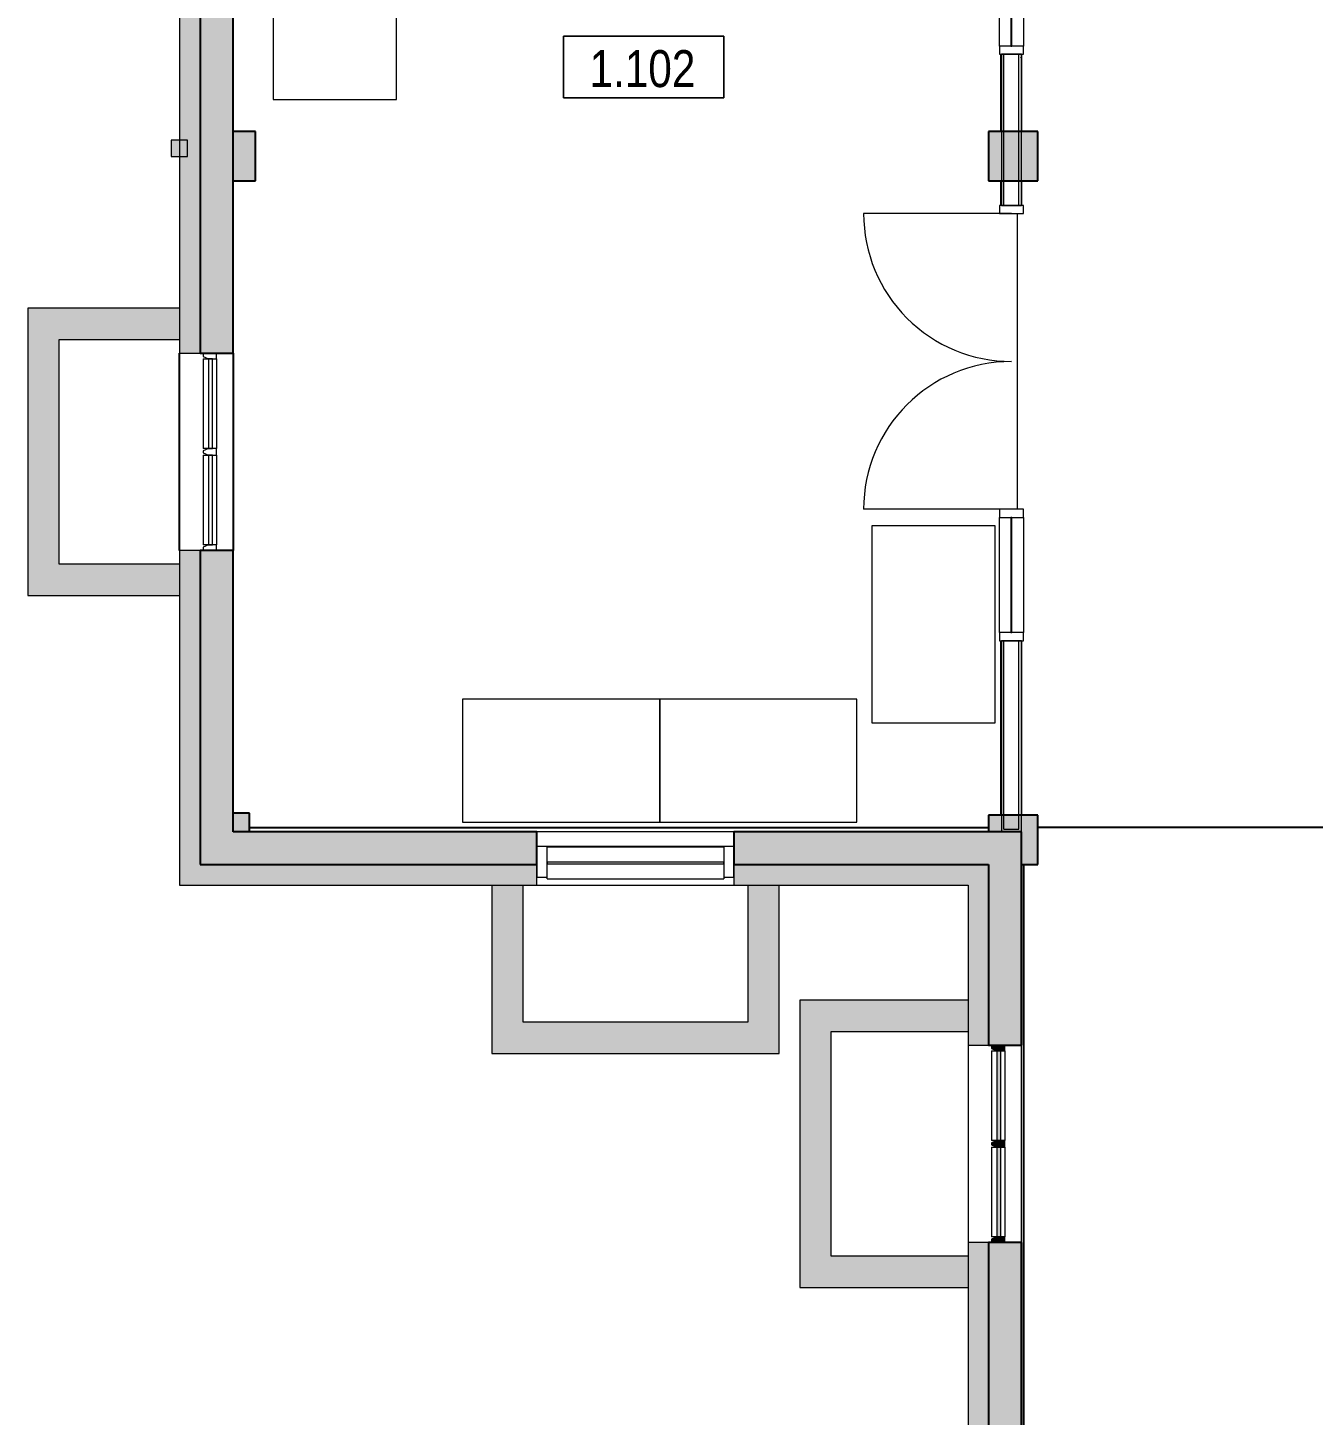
# Model space of a CAD drawing. Header units: inches. Extents: x -3640 to -1418, y -3630 to 137.
# Drawn here: x -3379.4 to -3066.3, y -2500.7 to -2162.9 of the extents above; entities that cross this region are included whole.
import ezdxf

# ---------------------------------------------------------------- set-up
doc = ezdxf.new("R2010")
doc.units = ezdxf.units.IN
doc.header["$MEASUREMENT"] = 0
doc.linetypes.add('Hidden Equipment- BSALS', pattern=[0.0625, 0.03125, -0.03125])
for name, color, linetype, lineweight in [('A-AREA-IDEN', 2, 'Continuous', 9), ('A-DOOR', 31, 'Continuous', 13), ('A-FLOR', 192, 'Continuous', 13), ('A-GENM', 13, 'Continuous', 9), ('A-GLAZ-CURT', 52, 'Continuous', 13), ('A-GLAZ-CWMG', 51, 'Continuous', 13), ('A-WALL', 113, 'Continuous', 13), ('A-WALL-PATT', 111, 'Continuous', 13), ('I-WALL', 2, 'Continuous', 13), ('L-SITE-WALL', 31, 'Continuous', 13), ('Q-SPCQ', 91, 'Continuous', 13), ('S-COLS', 52, 'Continuous', 13)]:
    doc.layers.add(name, color=color, linetype=linetype, lineweight=lineweight)
doc.styles.add('Arial Narrow', font='ARIALN.TTF', dxfattribs={"height": 9})

# ---------------------------------------------------------------- blocks, each defined once
blk = doc.blocks.new('15830016-STRUCT_MARTINEZ-MOORE_CENTRAL_v2018_rvt-1-DIMENSION PLAN - LEVEL 1 _567_ - 2__ - CAD')
at = {"layer": 'A-WALL-PATT', "lineweight": 20}
h = blk.add_hatch(color=10, dxfattribs=at)
h.paths.add_polyline_path([(-3329.4, -2358.64), (-3329.4, -2290.14), (-3337.4, -2290.14), (-3337.4, -2358.64)], flags=0)
h.paths.add_polyline_path([(-3337.4, -2242.14), (-3329.4, -2242.14), (-3329.4, -2146.14), (-3337.4, -2146.14)], flags=0)
h.paths.add_polyline_path([(-3337.4, -2098.14), (-3329.4, -2098.14), (-3329.4, -1923.64), (-3337.4, -1923.64), (-3337.4, -2069.97)], flags=0)
h.paths.add_polyline_path([(-3337.4, -1859.64), (-3329.4, -1859.64), (-3329.4, -1685.14), (-3337.4, -1685.14), (-3337.4, -1746.26)], flags=0)
h.paths.add_polyline_path([(-3337.4, -1637.14), (-3329.4, -1637.14), (-3329.4, -1541.14), (-3337.4, -1541.14), (-3337.4, -1616.78)], flags=0)
h.paths.add_polyline_path([(-3337.4, -1493.14), (-3329.4, -1493.14), (-3329.4, -1416.64), (-3337.4, -1416.64), (-3337.4, -1487.29)], flags=0)
h = blk.add_hatch(color=10, dxfattribs=at)
h.paths.add_polyline_path([(-3337.4, -2366.64), (-3255.4, -2366.64), (-3255.4, -2358.64), (-3337.4, -2358.64)], flags=0)
h.paths.add_polyline_path([(-3207.4, -2366.64), (-3145.4, -2366.64), (-3145.4, -2358.64), (-3207.4, -2358.64)], flags=0)
h = blk.add_hatch(color=10, dxfattribs=at)
h.paths.add_polyline_path([(-3145.4, -2826.64), (-3137.4, -2826.64), (-3137.4, -2674.64), (-3145.4, -2674.64), (-3145.4, -2822.14)], flags=0)
h.paths.add_polyline_path([(-3145.4, -2626.64), (-3137.4, -2626.64), (-3137.4, -2566.64), (-3145.4, -2566.64), (-3145.4, -2602.64)], flags=0)
h.paths.add_polyline_path([(-3140.26, -2518.64), (-3137.4, -2518.64), (-3137.4, -2458.64), (-3145.4, -2458.64), (-3145.4, -2518.64)], flags=0)
h.paths.add_polyline_path([(-3145.4, -2410.64), (-3137.4, -2410.64), (-3137.4, -2358.64), (-3145.4, -2358.64), (-3145.4, -2393.68)], flags=0)
at = {"layer": 'S-COLS', "lineweight": 5}
for points in [[(-3329.4, -2200.14), (-3323.9, -2200.14), (-3323.9, -2188.14), (-3329.4, -2188.14)], [(-3133.4, -2200.14), (-3133.4, -2188.14), (-3145.4, -2188.14), (-3145.4, -2200.14), (-3140.26, -2200.14)], [(-3329.4, -2358.64), (-3325.4, -2358.64), (-3325.4, -2354.14), (-3329.4, -2354.14)], [(-3137.4, -2366.64), (-3133.4, -2366.64), (-3133.4, -2354.64), (-3145.4, -2354.64), (-3145.4, -2358.64), (-3137.4, -2358.64)]]:
    blk.add_hatch(color=50, dxfattribs=at).paths.add_polyline_path(points, flags=0)
at = {"layer": 'A-FLOR', "color": 253, "lineweight": 25}
for p, q in [((-3325.4, -2357.64), (-3145.4, -2357.64)), ((-3049.4, -2357.64), (-3133.4, -2357.64)), ((-3136.91, -2366.64), (-3136.91, -2590.64))]:
    blk.add_line(p, q, dxfattribs=at)
at = {"layer": 'A-WALL', "color": 253, "lineweight": 25}
for p, q in [((-3342.4, -2290.14), (-3342.4, -2242.14)), ((-3329.4, -2242.14), (-3329.4, -2290.14))]:
    blk.add_line(p, q, dxfattribs=at)
at = {"layer": 'L-SITE-WALL', "color": 253, "lineweight": 25}
for p, q in [((-3337.4, -2146.14), (-3337.4, -2242.14)), ((-3329.4, -2188.14), (-3329.4, -2146.14)), ((-3329.4, -2200.14), (-3329.4, -2188.14)), ((-3329.4, -2242.14), (-3329.4, -2200.14)), ((-3337.4, -2242.14), (-3329.4, -2242.14)), ((-3329.4, -2290.14), (-3337.4, -2290.14)), ((-3337.4, -2290.14), (-3337.4, -2358.64)), ((-3329.4, -2354.14), (-3329.4, -2290.14)), ((-3329.4, -2358.64), (-3329.4, -2354.14)), ((-3337.4, -2358.64), (-3337.4, -2366.64)), ((-3325.4, -2358.64), (-3329.4, -2358.64)), ((-3255.4, -2358.64), (-3325.4, -2358.64)), ((-3255.4, -2366.64), (-3255.4, -2358.64)), ((-3145.4, -2358.64), (-3207.4, -2358.64)), ((-3207.4, -2358.64), (-3207.4, -2366.64)), ((-3137.4, -2358.64), (-3145.4, -2358.64)), ((-3137.4, -2366.64), (-3137.4, -2358.64)), ((-3337.4, -2366.64), (-3255.4, -2366.64)), ((-3207.4, -2366.64), (-3145.4, -2366.64)), ((-3145.4, -2366.64), (-3145.4, -2410.64)), ((-3137.4, -2410.64), (-3137.4, -2366.64)), ((-3145.4, -2410.64), (-3137.4, -2410.64)), ((-3137.4, -2458.64), (-3145.4, -2458.64)), ((-3145.4, -2458.64), (-3145.4, -2518.64)), ((-3137.4, -2518.64), (-3137.4, -2458.64))]:
    blk.add_line(p, q, dxfattribs=at)
at = {"layer": 'S-COLS', "color": 9}
for p, q in [((-3329.4, -2188.14), (-3329.4, -2200.14)), ((-3329.4, -2354.14), (-3329.4, -2358.64)), ((-3329.4, -2358.64), (-3325.4, -2358.64)), ((-3145.4, -2358.64), (-3137.4, -2358.64)), ((-3137.4, -2358.64), (-3137.4, -2366.64))]:
    blk.add_line(p, q, dxfattribs=at)
at = {"layer": 'S-COLS', "color": 253, "lineweight": 25}
for p, q in [((-3323.9, -2188.14), (-3329.4, -2188.14)), ((-3323.9, -2200.14), (-3323.9, -2188.14)), ((-3133.4, -2188.14), (-3145.4, -2188.14)), ((-3145.4, -2188.14), (-3145.4, -2200.14)), ((-3133.4, -2200.14), (-3133.4, -2188.14)), ((-3329.4, -2200.14), (-3323.9, -2200.14)), ((-3145.4, -2200.14), (-3133.4, -2200.14)), ((-3325.4, -2354.14), (-3329.4, -2354.14)), ((-3325.4, -2358.64), (-3325.4, -2354.14)), ((-3133.4, -2354.64), (-3145.4, -2354.64)), ((-3145.4, -2354.64), (-3145.4, -2358.64)), ((-3133.4, -2366.64), (-3133.4, -2354.64)), ((-3137.4, -2366.64), (-3133.4, -2366.64))]:
    blk.add_line(p, q, dxfattribs=at)
blk = doc.blocks.new('System Panel - Winco Glass-383261-DIMENSION PLAN - LEVEL 1 _567_ - 2__ - CAD')
at = {"layer": 'A-GLAZ-CURT', "lineweight": 9}
blk.add_hatch(color=90, dxfattribs=at).paths.add_polyline_path([(-10.890625, -1), (10.890625, -1), (10.890625, 0), (-10.890625, 0)], flags=0)
at = {"layer": 'A-GLAZ-CURT', "lineweight": 20}
for p, q in [((10.890625, 0), (-10.890625, 0)), ((-10.890625, 0), (-10.890625, -1)), ((-10.890625, -1), (10.890625, -1)), ((10.890625, -1), (10.890625, 0))]:
    blk.add_line(p, q, dxfattribs=at)
blk = doc.blocks.new('Rectangular Mullion - Winco Accent Full_Left-383263-DIMENSION PLAN - LEVEL 1 _567_ - 2__ - CAD')
at = {"layer": 'A-GLAZ-CWMG', "lineweight": 9}
blk.add_hatch(color=90, dxfattribs=at).paths.add_polyline_path([(-1.38, 2), (0, 2), (0, -1.25), (-0.79, -1.25), (-1.38, 0)], flags=0)
at = {"layer": 'A-GLAZ-CWMG', "lineweight": 20}
for p, q in [((-1.38, 0), (-1.38, 2)), ((-1.38, 2), (0, 2)), ((-0.79, -1.25), (-1.38, 0)), ((0, 2), (0, -1.25)), ((0, -1.25), (-0.79, -1.25))]:
    blk.add_line(p, q, dxfattribs=at)
blk = doc.blocks.new('Rectangular Mullion - Winco Accent Full_Right-383265-DIMENSION PLAN - LEVEL 1 _567_ - 2__ - CAD')
at = {"layer": 'A-GLAZ-CWMG', "lineweight": 9}
for p, q in [((-3144.65, -2651.48), (-3143.4, -2651.48)), ((-3144.65, -2651.48), (-3144.65, -2673.27)), ((-3141.4, -2651.48), (-3141.4, -2673.27)), ((-3143.4, -2673.27), (-3144.65, -2673.27))]:
    blk.add_line(p, q, dxfattribs=at)
blk = doc.blocks.new('Rectangular Mullion - Winco Accent Full-383266-DIMENSION PLAN - LEVEL 1 _567_ - 2__ - CAD')
at = {"layer": 'A-GLAZ-CWMG', "lineweight": 9}
blk.add_hatch(color=90, dxfattribs=at).paths.add_polyline_path([(-0.84, 0), (-0.84, 2), (0.84, 2), (0.84, 0), (0.26, -1.25), (-0.26, -1.25)], flags=0)
at = {"layer": 'A-GLAZ-CWMG', "lineweight": 20}
for p, q in [((-0.84, 2), (0.84, 2)), ((-0.84, 0), (-0.84, 2)), ((-0.26, -1.25), (-0.84, 0)), ((0.84, 0), (0.26, -1.25)), ((0.84, 2), (0.84, 0)), ((0.26, -1.25), (-0.26, -1.25))]:
    blk.add_line(p, q, dxfattribs=at)
blk = doc.blocks.new('Rectangular Mullion - Winco Accent Full_Right-383268-DIMENSION PLAN - LEVEL 1 _567_ - 2__ - CAD')
at = {"layer": 'A-GLAZ-CWMG', "lineweight": 9}
blk.add_hatch(color=90, dxfattribs=at).paths.add_polyline_path([(0, 2), (-1.38, 2), (-1.38, 0), (-0.79, -1.25), (0, -1.25)], flags=0)
at = {"layer": 'A-GLAZ-CWMG', "lineweight": 20}
for p, q in [((0, 2), (-1.38, 2)), ((-1.38, 2), (-1.38, 0)), ((-1.38, 0), (-0.79, -1.25)), ((0, -1.25), (0, 2)), ((-0.79, -1.25), (0, -1.25))]:
    blk.add_line(p, q, dxfattribs=at)
blk = doc.blocks.new('Basic Wall _ B3-4 7_8_-BSALS - ___-3567929-DIMENSION PLAN - LEVEL 1 _567_ - 2__ - CAD')
at = {"layer": 'I-WALL', "lineweight": 20}
for p, q in [((-3142.4, -2034.14), (-3142.27, -2034.14)), ((-3142.4, -2069.33), (-3142.4, -2034.14)), ((-3142.4, -2188.14), (-3142.4, -2169.33)), ((-3142.4, -2206.14), (-3142.4, -2200.14)), ((-3142.4, -2354.64), (-3142.4, -2312.14))]:
    blk.add_line(p, q, dxfattribs=at)
blk = doc.blocks.new('Basic Wall _ B3-4 7_8_-BSALS - ___-3567928-DIMENSION PLAN - LEVEL 1 _567_ - 2__ - CAD')
at = {"layer": 'I-WALL', "lineweight": 20}
for p, q in [((-3137.27, -2069.33), (-3137.27, -2034.95)), ((-3137.27, -2188.14), (-3137.27, -2169.33)), ((-3137.27, -2206.14), (-3137.27, -2200.14)), ((-3137.27, -2354.64), (-3137.27, -2312.14))]:
    blk.add_line(p, q, dxfattribs=at)
blk = doc.blocks.new('System Panel - Winco Glass-V39-DIMENSION PLAN - LEVEL 1 _567_ - 2__ - CAD')
at = {"layer": 'A-GLAZ-CURT', "lineweight": 20}
for p, q in [((10.890625, 0), (-10.890625, 0)), ((-10.890625, 0), (-10.890625, -1)), ((-10.890625, -1), (10.890625, -1)), ((10.890625, -1), (10.890625, 0))]:
    blk.add_line(p, q, dxfattribs=at)
blk = doc.blocks.new('Rectangular Mullion - Winco Accent Full_Left-V40-DIMENSION PLAN - LEVEL 1 _567_ - 2__ - CAD')
at = {"layer": 'A-GLAZ-CWMG', "lineweight": 20}
for p, q in [((-1.38, 0), (-1.38, 2)), ((-1.38, 2), (0, 2)), ((-0.79, -1.25), (-1.38, 0)), ((0, 2), (0, -1.25)), ((0, -1.25), (-0.79, -1.25))]:
    blk.add_line(p, q, dxfattribs=at)
blk = doc.blocks.new('Rectangular Mullion - Winco Accent Full_Right-V41-DIMENSION PLAN - LEVEL 1 _567_ - 2__ - CAD')
at = {"layer": 'A-GLAZ-CWMG', "lineweight": 9}
for p, q in [((-3336.65, -2122.98), (-3335.4, -2122.98)), ((-3336.65, -2122.98), (-3336.65, -2144.77)), ((-3333.4, -2122.98), (-3333.4, -2144.77)), ((-3335.4, -2144.77), (-3336.65, -2144.77))]:
    blk.add_line(p, q, dxfattribs=at)
blk = doc.blocks.new('Rectangular Mullion - Winco Accent Full-V42-DIMENSION PLAN - LEVEL 1 _567_ - 2__ - CAD')
at = {"layer": 'A-GLAZ-CWMG', "lineweight": 20}
for p, q in [((-0.84, 2), (0.84, 2)), ((-0.84, 0), (-0.84, 2)), ((-0.26, -1.25), (-0.84, 0)), ((0.84, 0), (0.26, -1.25)), ((0.84, 2), (0.84, 0)), ((0.26, -1.25), (-0.26, -1.25))]:
    blk.add_line(p, q, dxfattribs=at)
blk = doc.blocks.new('Rectangular Mullion - Winco Accent Full_Right-V43-DIMENSION PLAN - LEVEL 1 _567_ - 2__ - CAD')
at = {"layer": 'A-GLAZ-CWMG', "lineweight": 20}
for p, q in [((0, 2), (-1.38, 2)), ((-1.38, 2), (-1.38, 0)), ((-1.38, 0), (-0.79, -1.25)), ((0, -1.25), (0, 2)), ((-0.79, -1.25), (0, -1.25))]:
    blk.add_line(p, q, dxfattribs=at)
blk = doc.blocks.new('Equip- Lab- Mobile Table - 48MT-1921261-DIMENSION PLAN - LEVEL 1 _567_ - 2__ - CAD')
at = {"layer": 'Q-SPCQ', "lineweight": 20}
for p, q in [((24, 30), (-24, 30)), ((-24, 30), (-24, 0)), ((24, 0), (24, 30)), ((-24, 0), (24, 0))]:
    blk.add_line(p, q, dxfattribs=at)
blk = doc.blocks.new('Door-J2_4-Curtain_Wall-_only works in CW_-BSALS - Door-J2_4-Wide_Stile-BSALS-2205945-DIMENSION PLAN - LEVEL 1 _567_ - 2__ - CAD')
at = {"layer": 'A-DOOR', "lineweight": 20}
for p, q in [((-36, 0), (-36, -36)), ((36, 0), (36, -36))]:
    blk.add_line(p, q, dxfattribs=at)
at = {"layer": 'A-DOOR', "lineweight": 9}
for centre, start, end in [((36, 0), 180, 270), ((-36, 0), 270, 0)]:
    blk.add_arc(centre, 36, start, end, dxfattribs=at)
blk = doc.blocks.new('Rectangular Mullion - 2 x 6 interior mullion-V61-DIMENSION PLAN - LEVEL 1 _567_ - 2__ - CAD')
at = {"layer": 'A-GLAZ-CWMG', "lineweight": 20}
for p, q in [((0, 2.9375), (-2, 2.9375)), ((-2, 2.9375), (-2, -2.9375)), ((0, -2.9375), (0, 2.9375)), ((-2, -2.9375), (0, -2.9375))]:
    blk.add_line(p, q, dxfattribs=at)
blk = doc.blocks.new('Rectangular Mullion - 2 x 6 interior mullion-V62-DIMENSION PLAN - LEVEL 1 _567_ - 2__ - CAD')
at = {"layer": 'A-GLAZ-CWMG', "lineweight": 20}
for p, q in [((-2, 2.9375), (0, 2.9375)), ((-2, -2.9375), (-2, 2.9375)), ((0, 2.9375), (0, -2.9375)), ((0, -2.9375), (-2, -2.9375))]:
    blk.add_line(p, q, dxfattribs=at)
blk = doc.blocks.new('System Panel - interior glazed panels-V63-DIMENSION PLAN - LEVEL 1 _567_ - 2__ - CAD')
at = {"layer": 'A-GLAZ-CURT', "lineweight": 20}
for p, q in [((14, 0.125), (-14, 0.125)), ((-14, 0.125), (-14, -0.125)), ((14, -0.125), (14, 0.125)), ((-14, -0.125), (14, -0.125))]:
    blk.add_line(p, q, dxfattribs=at)
blk = doc.blocks.new('Rectangular Mullion - 2 x 6 interior mullion-V64-DIMENSION PLAN - LEVEL 1 _567_ - 2__ - CAD')
at = {"layer": 'A-GLAZ-CWMG', "lineweight": 20}
for p, q in [((-2, 2.9375), (0, 2.9375)), ((-2, -2.9375), (-2, 2.9375)), ((0, 2.9375), (0, -2.9375)), ((0, -2.9375), (-2, -2.9375))]:
    blk.add_line(p, q, dxfattribs=at)
blk = doc.blocks.new('Rectangular Mullion - 6 x 6 interior mullion-V65-DIMENSION PLAN - LEVEL 1 _567_ - 2__ - CAD')
at = {"layer": 'A-GLAZ-CWMG', "lineweight": 9}
for p, q in [((-3142.77, -2310.14), (-3142.77, -2282.14)), ((-3136.9, -2282.14), (-3136.9, -2310.14))]:
    blk.add_line(p, q, dxfattribs=at)
blk = doc.blocks.new('System Panel - interior glazed panels-3266807-DIMENSION PLAN - LEVEL 1 _567_ - 2__ - CAD')
at = {"layer": 'A-GLAZ-CURT', "lineweight": 20}
for p, q in [((11, 0.125), (-11, 0.125)), ((-11, 0.125), (-11, -0.125)), ((11, -0.125), (11, 0.125)), ((-11, -0.125), (11, -0.125))]:
    blk.add_line(p, q, dxfattribs=at)
blk = doc.blocks.new('Rectangular Mullion - 6 x 6 interior mullion-3266804-DIMENSION PLAN - LEVEL 1 _567_ - 2__ - CAD')
at = {"layer": 'A-GLAZ-CWMG', "lineweight": 9}
for p, q in [((-3142.77, -2167.33), (-3142.77, -2145.33)), ((-3136.9, -2145.33), (-3136.9, -2167.33))]:
    blk.add_line(p, q, dxfattribs=at)
blk = doc.blocks.new('Rectangular Mullion - 2 x 6 interior mullion-2995502-DIMENSION PLAN - LEVEL 1 _567_ - 2__ - CAD')
at = {"layer": 'A-GLAZ-CWMG', "lineweight": 20}
for p, q in [((-2, 2.9375), (0, 2.9375)), ((-2, -2.9375), (-2, 2.9375)), ((0, 2.9375), (0, -2.9375)), ((0, -2.9375), (-2, -2.9375))]:
    blk.add_line(p, q, dxfattribs=at)
blk = doc.blocks.new('Lover Panel_Mech - Lover Panel_Mech-3838656-DIMENSION PLAN - LEVEL 1 _567_ - 2__ - CAD')
at = {"layer": 'A-GLAZ-CURT', "lineweight": 9}
for p, q in [((21.5, 3.15), (-21.5, 3.15)), ((-21.5, 2.75), (-21.5, 3.15)), ((21.5, 3.15), (21.5, 2.75)), ((-21.5, -4.53), (21.5, -4.53)), ((-21.5, -4.72), (21.5, -4.72))]:
    blk.add_line(p, q, dxfattribs=at)
at = {"layer": 'A-GLAZ-CURT', "lineweight": 20}
for p, q in [((21.5, -0.52), (-21.5, -0.52)), ((-21.5, -0.52), (-21.5, -0.92)), ((-21.5, -0.92), (21.5, -0.92)), ((21.5, -0.92), (21.5, -0.52))]:
    blk.add_line(p, q, dxfattribs=at)
blk = doc.blocks.new('Rectangular Mullion - 2_5_ x 7_5_ Rectangular-V34-DIMENSION PLAN - LEVEL 1 _567_ - 2__ - CAD')
at = {"layer": 'A-GLAZ-CWMG', "lineweight": 20}
for p, q in [((0, 4.75), (-2.5, 4.75)), ((-2.5, 4.75), (-2.5, -2.75)), ((0, -2.75), (0, 4.75)), ((-2.5, -2.75), (0, -2.75))]:
    blk.add_line(p, q, dxfattribs=at)
blk = doc.blocks.new('Rectangular Mullion - 2_5_ x 7_5_ Rectangular-V35-DIMENSION PLAN - LEVEL 1 _567_ - 2__ - CAD')
at = {"layer": 'A-GLAZ-CWMG', "lineweight": 20}
for p, q in [((-2.5, 4.75), (0, 4.75)), ((-2.5, -2.75), (-2.5, 4.75)), ((0, 4.75), (0, -2.75)), ((0, -2.75), (-2.5, -2.75))]:
    blk.add_line(p, q, dxfattribs=at)
blk = doc.blocks.new('Down Spouts3 - Down Spouts-4005655-DIMENSION PLAN - LEVEL 1 _567_ - 2__ - CAD')
at = {"layer": 'A-GENM'}
h = blk.add_hatch(color=90, dxfattribs=at)
h.paths.add_polyline_path([(-3340.45, -2194.21), (-3340.45, -2190.21), (-3344.45, -2190.21), (-3344.45, -2194.21)], flags=0)
h.paths.add_polyline_path([(-3344.45, -1589.21), (-3340.45, -1589.21), (-3340.45, -1585.21), (-3344.45, -1585.21)], flags=0)
for p, q in [((-3340.45, -2190.21), (-3344.45, -2190.21)), ((-3344.45, -2190.21), (-3344.45, -2194.21)), ((-3340.45, -2194.21), (-3340.45, -2190.21)), ((-3344.45, -2194.21), (-3340.45, -2194.21))]:
    blk.add_line(p, q, dxfattribs=at)
blk = doc.blocks.new('Room Tag- BSALS - Room Tag-28050-DIMENSION PLAN - LEVEL 1 _567_ - 2__ - CAD')
at = {"layer": 'A-AREA-IDEN'}
for p, q in [((-0.203125, -0.171875), (-0.203125, -0.015625)), ((-0.203125, -0.015625), (0.203125, -0.015625)), ((0.203125, -0.015625), (-0.203125, -0.015625)), ((-0.203125, -0.015625), (-0.203125, -0.171875)), ((0.203125, -0.015625), (0.203125, -0.171875)), ((0.203125, -0.171875), (0.203125, -0.015625)), ((0.203125, -0.171875), (-0.203125, -0.171875)), ((-0.203125, -0.171875), (0.203125, -0.171875))]:
    blk.add_line(p, q, dxfattribs=at)

msp = doc.modelspace()

# ---------------------------------------------------------------- block references
at = {"lineweight": 5}
msp.add_blockref('15830016-STRUCT_MARTINEZ-MOORE_CENTRAL_v2018_rvt-1-DIMENSION PLAN - LEVEL 1 _567_ - 2__ - CAD', (0, 0), dxfattribs=at)

# ---------------------------------------------------------------- next in the draw order: hatches: boundary and pattern name
at = {"layer": 'A-WALL-PATT', "lineweight": 9}
h = msp.add_hatch(dxfattribs=at)
h.set_pattern_fill('FP_1', color=256, style=0, pattern_type=2)
h.set_pattern_definition([(0, (0, 0), (30.72, 7.68), [1.267, -21.773, 1.267, -21.773, -122.88]), (0, (0, 0), (30.72, 7.68), [-46.08, 1.267, -44.813, 1.267, -21.773, -53.76]), (0, (0, 0), (30.72, 7.68), [-115.2, 1.267, -14.093, 1.267, -37.133]), (120, (11.52, 3.84), (-22.011075, 22.7643), [1.267, -21.773, 1.267, -21.773, -122.88]), (120, (11.52, 3.84), (-22.011075, 22.7643), [-46.08, 1.267, -44.813, 1.267, -21.773, -53.76]), (120, (11.52, 3.84), (-22.011075, 22.7643), [-115.2, 1.267, -14.093, 1.267, -37.133]), (240, (15.36, 19.2), (-8.708925, -30.4443), [1.267, -21.773, 1.267, -21.773, -122.88]), (240, (15.36, 19.2), (-8.708925, -30.4443), [-46.08, 1.267, -44.813, 1.267, -21.773, -53.76]), (240, (15.36, 19.2), (-8.708925, -30.4443), [-115.2, 1.267, -14.093, 1.267, -37.133])])
h.paths.add_polyline_path([(-3137.4, -2358.64), (-3137.4, -2312.14), (-3138.02, -2312.14), (-3138.02, -2358.02), (-3141.65, -2358.02), (-3141.65, -2358.64), (-3138.02, -2358.64)], flags=0)
h.paths.add_polyline_path([(-3137.4, -2206.14), (-3137.4, -2169.33), (-3138.02, -2169.33), (-3138.02, -2206.14)], flags=0)
h.paths.add_polyline_path([(-3137.4, -2069.33), (-3137.4, -2034.14), (-3141.65, -2034.14), (-3141.65, -2034.77), (-3138.02, -2034.77), (-3138.02, -2069.33)], flags=0)
at = {"layer": 'A-WALL-PATT', "lineweight": 20}
h = msp.add_hatch(color=10, dxfattribs=at)
h.paths.add_polyline_path([(-3329.4, -2358.64), (-3329.4, -2290.14), (-3342.4, -2290.14), (-3342.4, -2358.64)], flags=0)
h.paths.add_polyline_path([(-3329.4, -2242.14), (-3329.4, -2146.14), (-3342.4, -2146.14), (-3342.4, -2242.14)], flags=0)
h.paths.add_polyline_path([(-3329.4, -2098.14), (-3329.4, -2070.64), (-3342.4, -2070.64), (-3342.4, -2098.14)], flags=0)
for points in [[(-3379.4, -2301.14), (-3371.77, -2301.14), (-3371.77, -2231.14), (-3379.4, -2231.14), (-3379.4, -2264.2)], [(-3342.4, -2238.77), (-3342.4, -2231.14), (-3371.77, -2231.14), (-3371.77, -2238.77)], [(-3342.4, -2301.14), (-3342.4, -2293.52), (-3371.77, -2293.52), (-3371.77, -2301.14)], [(-3258.77, -2405.02), (-3258.77, -2371.64), (-3266.4, -2371.64), (-3266.4, -2405.02)], [(-3196.4, -2405.02), (-3196.4, -2371.64), (-3204.02, -2371.64), (-3204.02, -2405.02)], [(-3183.77, -2469.64), (-3183.77, -2399.64), (-3191.4, -2399.64), (-3191.4, -2469.64)], [(-3150.4, -2407.27), (-3150.4, -2399.64), (-3183.77, -2399.64), (-3183.77, -2407.27)], [(-3266.4, -2412.64), (-3196.4, -2412.64), (-3196.4, -2405.02), (-3266.4, -2405.02)], [(-3150.4, -2469.64), (-3150.4, -2462.02), (-3183.77, -2462.02), (-3183.77, -2469.64)]]:
    msp.add_hatch(color=10, dxfattribs=at).paths.add_polyline_path(points, flags=0)
h = msp.add_hatch(color=10, dxfattribs=at)
h.paths.add_polyline_path([(-3207.4, -2371.64), (-3150.4, -2371.64), (-3150.4, -2358.64), (-3207.4, -2358.64)], flags=0)
h.paths.add_polyline_path([(-3342.4, -2371.64), (-3255.4, -2371.64), (-3255.4, -2358.64), (-3342.4, -2358.64)], flags=0)
h = msp.add_hatch(color=10, dxfattribs=at)
h.paths.add_polyline_path([(-3150.4, -2821.64), (-3137.4, -2821.64), (-3137.4, -2674.64), (-3150.4, -2674.64), (-3150.4, -2801.89)], flags=0)
h.paths.add_polyline_path([(-3140.26, -2626.64), (-3137.4, -2626.64), (-3137.4, -2566.64), (-3150.4, -2566.64), (-3150.4, -2626.64)], flags=0)
h.paths.add_polyline_path([(-3140.26, -2518.64), (-3137.4, -2518.64), (-3137.4, -2458.64), (-3150.4, -2458.64), (-3150.4, -2518.64)], flags=0)
h.paths.add_polyline_path([(-3140.26, -2410.64), (-3137.4, -2410.64), (-3137.4, -2358.64), (-3150.4, -2358.64), (-3150.4, -2410.64)], flags=0)

# ---------------------------------------------------------------- next in the draw order: linework, layer by layer
at = {"layer": 'A-FLOR', "lineweight": 20}
msp.add_line((-3138.4, -2208.14), (-3138.4, -2280.14), dxfattribs=at)
at = {"layer": 'A-WALL', "lineweight": 20}
for p, q in [((-3329.4, -2358.64), (-3329.4, -2070.64)), ((-3342.4, -2157.14), (-3342.4, -2371.64)), ((-3342.4, -2231.14), (-3379.4, -2231.14)), ((-3379.4, -2231.14), (-3379.4, -2301.14)), ((-3371.77, -2238.77), (-3342.4, -2238.77)), ((-3371.77, -2293.52), (-3371.77, -2238.77)), ((-3342.4, -2242.14), (-3329.4, -2242.14)), ((-3329.4, -2290.14), (-3342.4, -2290.14)), ((-3342.4, -2293.52), (-3371.77, -2293.52)), ((-3379.4, -2301.14), (-3342.4, -2301.14)), ((-3142.27, -2358.64), (-3329.4, -2358.64)), ((-3255.4, -2371.64), (-3255.4, -2358.64)), ((-3207.4, -2358.64), (-3207.4, -2371.64)), ((-3137.4, -2518.64), (-3137.4, -2358.64)), ((-3342.4, -2371.64), (-3150.4, -2371.64)), ((-3266.4, -2371.64), (-3266.4, -2412.64)), ((-3258.77, -2405.02), (-3258.77, -2371.64)), ((-3204.02, -2371.64), (-3204.02, -2405.02)), ((-3196.4, -2412.64), (-3196.4, -2371.64)), ((-3150.4, -2371.64), (-3150.4, -2715.39)), ((-3191.4, -2399.64), (-3191.4, -2469.64)), ((-3150.4, -2399.64), (-3191.4, -2399.64)), ((-3204.02, -2405.02), (-3258.77, -2405.02)), ((-3183.77, -2462.02), (-3183.77, -2407.27)), ((-3183.77, -2407.27), (-3150.4, -2407.27)), ((-3150.4, -2410.64), (-3137.4, -2410.64)), ((-3266.4, -2412.64), (-3196.4, -2412.64)), ((-3137.4, -2458.64), (-3150.4, -2458.64)), ((-3150.4, -2462.02), (-3183.77, -2462.02)), ((-3191.4, -2469.64), (-3150.4, -2469.64))]:
    msp.add_line(p, q, dxfattribs=at)
at = {"layer": 'A-WALL'}
for p, q in [((-3141.65, -2206.14), (-3141.65, -2169.33)), ((-3138.02, -2206.14), (-3138.02, -2169.33)), ((-3141.65, -2358.02), (-3141.65, -2312.14)), ((-3138.02, -2358.02), (-3138.02, -2312.14)), ((-3141.65, -2358.02), (-3138.02, -2358.02))]:
    msp.add_line(p, q, dxfattribs=at)
at = {"layer": 'I-WALL', "lineweight": 20}
for p, q in [((-3142.27, -2169.33), (-3142.27, -2206.14)), ((-3137.4, -2169.33), (-3142.27, -2169.33)), ((-3137.4, -2206.14), (-3137.4, -2169.33)), ((-3142.27, -2206.14), (-3137.4, -2206.14)), ((-3142.27, -2312.14), (-3142.27, -2358.64)), ((-3137.4, -2312.14), (-3142.27, -2312.14)), ((-3137.4, -2358.64), (-3137.4, -2312.14)), ((-3142.27, -2358.64), (-3137.4, -2358.64))]:
    msp.add_line(p, q, dxfattribs=at)

# ---------------------------------------------------------------- next in the draw order: block references
at = {"layer": 'A-AREA-IDEN', "xscale": 95.99999999999994, "yscale": 95.99999999999994, "zscale": 95.99999999999994}
msp.add_blockref('Room Tag- BSALS - Room Tag-28050-DIMENSION PLAN - LEVEL 1 _567_ - 2__ - CAD', (-3229.38, -2163.46), dxfattribs=at)
at = {"layer": 'A-DOOR', "lineweight": 20, "rotation": 270}
msp.add_blockref('Door-J2_4-Curtain_Wall-_only works in CW_-BSALS - Door-J2_4-Wide_Stile-BSALS-2205945-DIMENSION PLAN - LEVEL 1 _567_ - 2__ - CAD', (-3139.83, -2244.14), dxfattribs=at)
at = {"layer": 'A-GENM'}
msp.add_blockref('Down Spouts3 - Down Spouts-4005655-DIMENSION PLAN - LEVEL 1 _567_ - 2__ - CAD', (0, 0), dxfattribs=at)
at = {"layer": 'A-GLAZ-CURT', "lineweight": 9}
for name, p, rotation in [('System Panel - interior glazed panels-3266807-DIMENSION PLAN - LEVEL 1 _567_ - 2__ - CAD', (-3139.83, -2156.33), 270), ('System Panel - Winco Glass-V39-DIMENSION PLAN - LEVEL 1 _567_ - 2__ - CAD', (-3335.4, -2254.41), 89.99999999999854), ('System Panel - Winco Glass-V39-DIMENSION PLAN - LEVEL 1 _567_ - 2__ - CAD', (-3335.4, -2277.88), 89.99999999999854), ('System Panel - interior glazed panels-V63-DIMENSION PLAN - LEVEL 1 _567_ - 2__ - CAD', (-3139.83, -2296.14), 270), ('Lover Panel_Mech - Lover Panel_Mech-3838656-DIMENSION PLAN - LEVEL 1 _567_ - 2__ - CAD', (-3231.4, -2366.96), 180), ('System Panel - Winco Glass-383261-DIMENSION PLAN - LEVEL 1 _567_ - 2__ - CAD', (-3143.4, -2422.91), 89.99999999999854), ('System Panel - Winco Glass-383261-DIMENSION PLAN - LEVEL 1 _567_ - 2__ - CAD', (-3143.4, -2446.38), 89.99999999999854)]:
    msp.add_blockref(name, p, dxfattribs=dict(at, rotation=rotation))
at = {"layer": 'A-GLAZ-CWMG', "lineweight": 9}
for name, p in [('Rectangular Mullion - 6 x 6 interior mullion-3266804-DIMENSION PLAN - LEVEL 1 _567_ - 2__ - CAD', (0, 0)), ('Rectangular Mullion - Winco Accent Full_Right-V41-DIMENSION PLAN - LEVEL 1 _567_ - 2__ - CAD', (0, -120.53)), ('Rectangular Mullion - Winco Accent Full_Right-V41-DIMENSION PLAN - LEVEL 1 _567_ - 2__ - CAD', (0, -144)), ('Rectangular Mullion - 6 x 6 interior mullion-V65-DIMENSION PLAN - LEVEL 1 _567_ - 2__ - CAD', (0, 0)), ('Rectangular Mullion - 2_5_ x 7_5_ Rectangular-V34-DIMENSION PLAN - LEVEL 1 _567_ - 2__ - CAD', (-3207.4, -2366.96)), ('Rectangular Mullion - Winco Accent Full_Right-383265-DIMENSION PLAN - LEVEL 1 _567_ - 2__ - CAD', (0, 239.47)), ('Rectangular Mullion - Winco Accent Full_Right-383265-DIMENSION PLAN - LEVEL 1 _567_ - 2__ - CAD', (0, 216))]:
    msp.add_blockref(name, p, dxfattribs=at)
at = {"layer": 'A-GLAZ-CWMG', "lineweight": 9, "extrusion": (0, 0, -1)}
for name, p, rotation in [('Rectangular Mullion - 2 x 6 interior mullion-2995502-DIMENSION PLAN - LEVEL 1 _567_ - 2__ - CAD', (3139.83, -2169.33), 270), ('Rectangular Mullion - Winco Accent Full_Left-V40-DIMENSION PLAN - LEVEL 1 _567_ - 2__ - CAD', (3335.4, -2242.14), 90.00000000000146), ('Rectangular Mullion - Winco Accent Full-V42-DIMENSION PLAN - LEVEL 1 _567_ - 2__ - CAD', (3335.4, -2266.14), 90.00000000000146), ('Rectangular Mullion - 2 x 6 interior mullion-V62-DIMENSION PLAN - LEVEL 1 _567_ - 2__ - CAD', (3139.83, -2282.14), 270), ('Rectangular Mullion - 2 x 6 interior mullion-V64-DIMENSION PLAN - LEVEL 1 _567_ - 2__ - CAD', (3139.83, -2312.14), 270), ('Rectangular Mullion - Winco Accent Full_Left-383263-DIMENSION PLAN - LEVEL 1 _567_ - 2__ - CAD', (3143.4, -2410.64), 90.00000000000146), ('Rectangular Mullion - Winco Accent Full-383266-DIMENSION PLAN - LEVEL 1 _567_ - 2__ - CAD', (3143.4, -2434.64), 90.00000000000146)]:
    msp.add_blockref(name, p, dxfattribs=dict(at, rotation=rotation))
at = {"layer": 'A-GLAZ-CWMG', "lineweight": 9}
for name, p, rotation in [('Rectangular Mullion - 2 x 6 interior mullion-V61-DIMENSION PLAN - LEVEL 1 _567_ - 2__ - CAD', (-3139.83, -2206.14), 90), ('Rectangular Mullion - Winco Accent Full_Right-V43-DIMENSION PLAN - LEVEL 1 _567_ - 2__ - CAD', (-3335.4, -2290.14), 269.9999999999985), ('Rectangular Mullion - Winco Accent Full_Right-383268-DIMENSION PLAN - LEVEL 1 _567_ - 2__ - CAD', (-3143.4, -2458.64), 269.9999999999985)]:
    msp.add_blockref(name, p, dxfattribs=dict(at, rotation=rotation))
at = {"layer": 'A-GLAZ-CWMG', "lineweight": 9, "extrusion": (0, 0, -1)}
msp.add_blockref('Rectangular Mullion - 2_5_ x 7_5_ Rectangular-V35-DIMENSION PLAN - LEVEL 1 _567_ - 2__ - CAD', (3255.4, -2366.96), dxfattribs=at)
at = {"layer": 'I-WALL', "lineweight": 20}
for name in ['Basic Wall _ B3-4 7_8_-BSALS - ___-3567929-DIMENSION PLAN - LEVEL 1 _567_ - 2__ - CAD', 'Basic Wall _ B3-4 7_8_-BSALS - ___-3567928-DIMENSION PLAN - LEVEL 1 _567_ - 2__ - CAD']:
    msp.add_blockref(name, (0, 0), dxfattribs=at)
at = {"layer": 'Q-SPCQ', "linetype": 'Hidden Equipment- BSALS', "lineweight": 20}
for p, rotation in [((-3319.61, -2156.32), 269.9999999999984), ((-3173.83, -2308.14), 269.9999999999984), ((-3249.49, -2326.35), 180), ((-3201.49, -2326.35), 180)]:
    msp.add_blockref('Equip- Lab- Mobile Table - 48MT-1921261-DIMENSION PLAN - LEVEL 1 _567_ - 2__ - CAD', p, dxfattribs=dict(at, rotation=rotation))

# ---------------------------------------------------------------- next in the draw order: texts
at = {"layer": 'A-AREA-IDEN', "insert": (-3242.6, -2168.33), "char_height": 9, "width": 31.512, "attachment_point": 1, "style": 'Arial Narrow'}
msp.add_mtext('1.102', dxfattribs=at)

doc.saveas('drawing.dxf')
